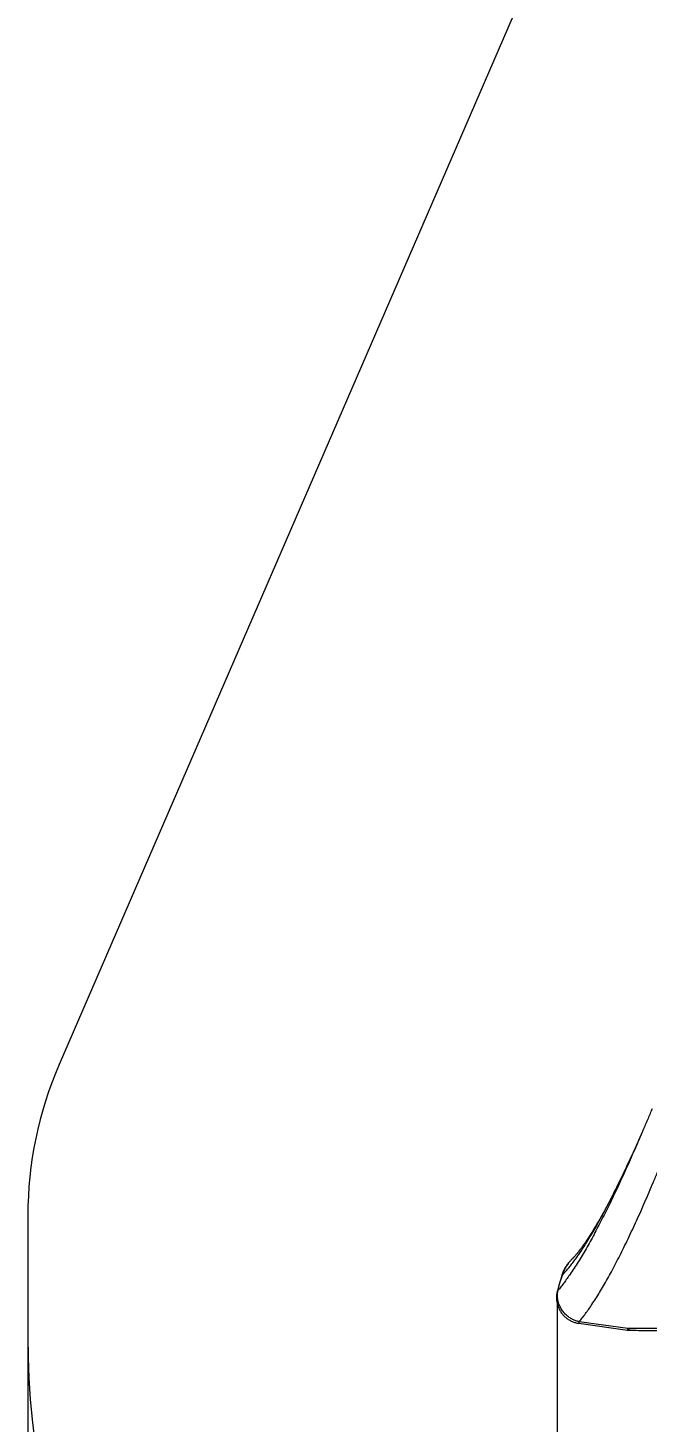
# Model space of a CAD drawing. Header units: millimetres. Extents: x -5550 to 7488, y -4093 to 4627.
# Drawn here: x -5550 to -3917, y -1116 to 2558 of the extents above; entities that cross this region are included whole.
import ezdxf

# ---------------------------------------------------------------- set-up
doc = ezdxf.new("R2010")
doc.units = ezdxf.units.MM
for name, color, linetype in [('DIKOM_ЗОНА', 80, 'Continuous'), ('DIKOM_ОБЪЕКТ', 7, 'Continuous'), ('DIKOM_РАЗМЕР_ЗОНА', 7, 'Continuous'), ('DIKOM_РАЗМЕР_ОБЪЕКТА', 7, 'Continuous')]:
    doc.layers.add(name, color=color, linetype=linetype)
doc.styles.add('style1', font='arial.ttf', dxfattribs={"width": 0.8})
doc.dimstyles.new('1-50', dxfattribs={"dimtxt": 300, "dimasz": 200, "dimexe": 100, "dimexo": 0, "dimgap": 100, "dimtad": 1, "dimtxsty": 'style1', "dimcen": 200, "dimclrd": 7, "dimclre": 7, "dimclrt": 7, "dimadec": 1, "dimazin": 2, "dimtfac": 1, "dimtmove": 0, "dimatfit": 2, "dimfxl": 0, "dimlwd": 25, "dimlwe": 18, "dimarcsym": 0})

# ---------------------------------------------------------------- blocks, each defined once
blk = doc.blocks.new('*D9')
at = {"layer": 'Defpoints', "color": 0, "transparency": 16777216}
for p in [(4228.7, -680.2), (-4154.7, -772.3), (4228.7, -2356)]:
    blk.add_point(p, dxfattribs=at)
at = {"layer": 'DIKOM_РАЗМЕР_ОБЪЕКТА', "color": 7, "lineweight": 18, "transparency": 16777216}
for p, q in [((4228.7, -680.2), (4228.7, -2456)), ((-4154.7, -772.3), (-4154.7, -2456))]:
    blk.add_line(p, q, dxfattribs=at)
at = {"layer": 'DIKOM_РАЗМЕР_ОБЪЕКТА', "color": 7, "lineweight": 25, "transparency": 16777216}
blk.add_line((-3954.7, -2356), (4028.7, -2356), dxfattribs=at)
at = {"layer": 'DIKOM_РАЗМЕР_ОБЪЕКТА', "color": 7, "transparency": 16777216}
for points in [[(-3954.7, -2322.7), (-3954.7, -2389.4), (-4154.7, -2356)], [(4028.7, -2322.7), (4028.7, -2389.4), (4228.7, -2356)]]:
    blk.add_solid(points, dxfattribs=at)
at = {"layer": 'DIKOM_РАЗМЕР_ОБЪЕКТА', "color": 7, "transparency": 16777216, "insert": (448.5, -2102.8), "char_height": 300, "attachment_point": 5, "style": 'style1'}
blk.add_mtext('8400', dxfattribs=at)
blk = doc.blocks.new('*D10')
at = {"layer": 'Defpoints', "color": 0, "transparency": 16777216}
for p in [(-5549.9, -890.4), (6203.8, -1659.5), (6203.8, -3992.5)]:
    blk.add_point(p, dxfattribs=at)
at = {"layer": 'DIKOM_РАЗМЕР_ЗОНА', "color": 7, "lineweight": 18, "transparency": 16777216}
for p, q in [((-5549.9, -890.4), (-5549.9, -4092.5)), ((6203.8, -1659.5), (6203.8, -4092.5))]:
    blk.add_line(p, q, dxfattribs=at)
at = {"layer": 'DIKOM_РАЗМЕР_ЗОНА', "color": 7, "lineweight": 25, "transparency": 16777216}
blk.add_line((-5349.9, -3992.5), (6003.8, -3992.5), dxfattribs=at)
at = {"layer": 'DIKOM_РАЗМЕР_ЗОНА', "color": 7, "transparency": 16777216}
for points in [[(-5349.9, -3959.2), (-5349.9, -4025.9), (-5549.9, -3992.5)], [(6003.8, -3959.2), (6003.8, -4025.9), (6203.8, -3992.5)]]:
    blk.add_solid(points, dxfattribs=at)
at = {"layer": 'DIKOM_РАЗМЕР_ЗОНА', "color": 7, "transparency": 16777216, "insert": (544, -3739.3), "char_height": 300, "attachment_point": 5, "style": 'style1'}
blk.add_mtext('11750', dxfattribs=at)

msp = doc.modelspace()

# ---------------------------------------------------------------- linework, layer by layer
at = {"layer": 'DIKOM_ЗОНА', "color": 3, "lineweight": 15}
msp.add_lwpolyline([(3766.776, 3627.068, 0.41421356), (2766.776, 4627.068), (-2731.551, 4627.068, 0.29898523), (-3649.192, 4024.479), (-5467.543, -174.175, 0.10253056), (-5549.902, -571.587), (-5549.902, -890.39, 0.41421356), (-3408.412, -3031.879), (5203.796, -3031.879, 0.41421356), (6203.796, -2031.879), (6203.796, 407.844, 0.41421356), (5203.796, 1407.844), (4766.776, 1407.844, -0.41421356), (3766.776, 2407.844)], format="xyb", close=True, dxfattribs=at)
at = {"layer": 'DIKOM_ОБЪЕКТ', "color": 7, "linetype": 'Continuous', "lineweight": 15}
for p, q in [((-3929.811, -350.723), (-3936.248, -365.717)), ((-4120.953, -692.662), (-4120.662, -692.354)), ((-4140.814, -728.483), (-4140.827, -728.523)), ((-4097.251, -855.744), (-3968.872, -873.635)), ((-3968.175, -869.469), (-4096.554, -851.579))]:
    msp.add_line(p, q, dxfattribs=at)
at = {"layer": 'DIKOM_ОБЪЕКТ', "color": 7, "linetype": 'Continuous', "lineweight": 15, "flags": 128}
for points in [[(-4152.639, -769.556), (-4147.061, -748.956), (-4140.827, -728.523), (-4140.827, -728.523)], [(-3962.133, -874.113), (-3962.343, -874.107), (-3963.548, -873.869), (-3964.742, -873.281), (-3965.917, -872.347), (-3967.064, -871.074), (-3968.175, -869.469)]]:
    msp.add_lwpolyline(points, dxfattribs=at)
at = {"layer": 'DIKOM_ОБЪЕКТ', "color": 7, "linetype": 'Continuous', "lineweight": 15}
for centre, radius, start, end in [((-4061.535, -748.928), 81.831, 136.560851, 165.509953), ((-4153.522, -772.21), 2.797, 71.6007, 100.534483), ((-4159.946, -843.117), 63.954, 348.61267, 352.396744), ((-4021.594, -862.676), 53.849, 348.257473, 352.751941), ((-3961.97, -824.113), 50, 262.066572, 269.801467)]:
    msp.add_arc(centre, radius, start, end, dxfattribs=at)
for points, knots in [([(-3904.331, -290.137), (-3904.977, -291.7), (-3907.574, -297.984), (-3912.083, -308.837), (-3917.857, -322.636), (-3923.614, -336.23), (-3927.608, -345.625), (-3929.686, -350.464), (-3929.852, -350.849)], [0, 0, 0, 0, 0.07569675, 0.30442591, 0.53085154, 0.75526963, 0.98052931, 1, 1, 1, 1]), ([(-3936.248, -365.717), (-3936.575, -366.478), (-3940.6, -375.859), (-3948.293, -393.469), (-3959.407, -418.721), (-3970.56, -443.68), (-3981.766, -468.362), (-3992.914, -492.484), (-4003.999, -516.004), (-4014.932, -538.703), (-4025.714, -560.575), (-4036.345, -581.626), (-4046.911, -602.011), (-4057.401, -621.693), (-4067.916, -640.838), (-4078.441, -659.358), (-4088.972, -677.205), (-4099.419, -694.238), (-4109.786, -710.468), (-4119.417, -724.916), (-4128.327, -737.766), (-4136.513, -749.075), (-4144.632, -759.776), (-4149.97, -766.296), (-4152.639, -769.556)], [0, 0, 0, 0, 0.00425841, 0.05245797, 0.10061814, 0.15017699, 0.19977906, 0.24939621, 0.29899909, 0.34855849, 0.39692394, 0.4453288, 0.49374746, 0.54215302, 0.59051924, 0.64025803, 0.69003543, 0.73983342, 0.78962555, 0.83937686, 0.87946442, 0.91955083, 0.95977586, 1, 1, 1, 1]), ([(-4096.554, -851.579), (-4093.791, -848.19), (-4088.266, -841.411), (-4079.857, -830.322), (-4071.365, -818.562), (-4062.307, -805.379), (-4052.689, -790.661), (-4042.497, -774.271), (-4032.212, -756.974), (-4021.838, -738.8), (-4011.273, -719.589), (-4000.513, -699.321), (-3989.561, -677.992), (-3978.52, -655.824), (-3967.402, -632.859), (-3956.316, -609.355), (-3945.27, -585.353), (-3934.263, -560.902), (-3923.192, -535.801), (-3912.06, -510.096), (-3900.765, -483.564), (-3889.291, -456.207), (-3877.643, -428.036), (-3865.951, -399.336), (-3854.238, -370.195), (-3846.431, -350.398), (-3842.529, -340.504)], [0, 0, 0, 0, 0.03600713, 0.07201413, 0.10813724, 0.14426049, 0.18642159, 0.22861768, 0.27082551, 0.31302148, 0.35518254, 0.39856774, 0.44199098, 0.48542707, 0.52885041, 0.57223537, 0.61437225, 0.65654416, 0.69872779, 0.74089969, 0.78303671, 0.82640372, 0.86980924, 0.91322767, 0.95663294, 1, 1, 1, 1]), ([(-3932.418, -356.831), (-3932.764, -357.634), (-3933.408, -359.132), (-3934.374, -361.37), (-3935.384, -363.703), (-3936.496, -366.265), (-3937.601, -368.804), (-3938.635, -371.169), (-3939.66, -373.508), (-3941.558, -377.825), (-3943.398, -381.977), (-3945, -385.571), (-3945.559, -386.821), (-3945.762, -387.275), (-3945.773, -387.305), (-3945.778, -387.321)], [0, 0, 0, 0, 0.07117046, 0.13280985, 0.19983209, 0.28120259, 0.36550109, 0.43207386, 0.49846615, 0.58200049, 0.83477007, 0.89634079, 0.92745498, 0.9626603, 1, 1, 1, 1]), ([(-4140.763, -728.452), (-4138.185, -725.619), (-4133.034, -719.956), (-4125.267, -711.056), (-4117.459, -701.646), (-4109.595, -691.555), (-4101.665, -680.566), (-4093.681, -668.831), (-4085.656, -656.644), (-4076.903, -642.893), (-4067.412, -627.446), (-4057.175, -610.149), (-4046.896, -592.153), (-4036.578, -573.471), (-4025.824, -553.388), (-4014.626, -531.854), (-4002.984, -508.823), (-3991.311, -485.111), (-3979.616, -460.769), (-3967.904, -435.814), (-3956.634, -411.361), (-3949.236, -394.966), (-3945.775, -387.294)], [0, 0, 0, 0, 0.04241492, 0.08476321, 0.12702682, 0.16921427, 0.21136816, 0.25351936, 0.29564368, 0.33772726, 0.3905594, 0.44329444, 0.49591687, 0.54841681, 0.60080987, 0.65918413, 0.71745391, 0.77560162, 0.83360825, 0.89146585, 0.94921914, 1, 1, 1, 1]), ([(-3944.48, -384.438), (-3945.496, -386.698), (-3947.656, -391.506), (-3951.147, -399.227), (-3953.943, -405.392), (-3955.585, -408.976), (-3955.912, -409.689)], [0, 0, 0, 0, 0.27071819, 0.57583486, 0.91549369, 1, 1, 1, 1]), ([(-3964.259, -427.824), (-3965.312, -430.088), (-3967.543, -434.889), (-3970.937, -442.13), (-3974.324, -449.309), (-3977.469, -455.93), (-3980.306, -461.866), (-3982.918, -467.297), (-3985.278, -472.179), (-3987.362, -476.466), (-3988.894, -479.607), (-3989.963, -481.79), (-3990.75, -483.394), (-3991.681, -485.29), (-3993.057, -488.083), (-3994.866, -491.742), (-3996.933, -495.899), (-3998.96, -499.957), (-4000.861, -503.742), (-4002.634, -507.256), (-4004.251, -510.446), (-4005.707, -513.307), (-4006.998, -515.834), (-4008.148, -518.08), (-4009.172, -520.072), (-4010.207, -522.08), (-4011.42, -524.427), (-4012.963, -527.403), (-4014.952, -531.218), (-4017.199, -535.502), (-4019.521, -539.896), (-4021.645, -543.89), (-4023.536, -547.424), (-4025.151, -550.426), (-4026.506, -552.931), (-4027.779, -555.277), (-4029.167, -557.822), (-4030.807, -560.817), (-4032.907, -564.628), (-4035.415, -569.141), (-4038.274, -574.236), (-4041.408, -579.761), (-4044.667, -585.433), (-4047.979, -591.121), (-4051.138, -596.48), (-4054.298, -601.769), (-4057.451, -606.979), (-4060.496, -611.943), (-4063.439, -616.677), (-4066.274, -621.179), (-4069.031, -625.501), (-4071.648, -629.549), (-4074.261, -633.545), (-4076.977, -637.641), (-4079.729, -641.733), (-4082.318, -645.527), (-4084.517, -648.707), (-4086.481, -651.516), (-4088.346, -654.149), (-4090.02, -656.471), (-4091.449, -658.42), (-4092.62, -659.994), (-4093.877, -661.656), (-4095.124, -663.274), (-4096.234, -664.689), (-4097.058, -665.727), (-4097.697, -666.525), (-4098.285, -667.255), (-4099.029, -668.17), (-4100.007, -669.361), (-4101.217, -670.814), (-4103.161, -673.115), (-4105.654, -675.993), (-4108.552, -679.246), (-4110.717, -681.624), (-4112.204, -683.24), (-4113.131, -684.242), (-4114.251, -685.446), (-4115.607, -686.894), (-4117.362, -688.758), (-4119.19, -690.687), (-4120.494, -692.052), (-4121.018, -692.6)], [0, 0, 0, 0, 0.01813054, 0.03845318, 0.05822262, 0.07625573, 0.09255163, 0.10710834, 0.12134547, 0.13339779, 0.14326399, 0.14805459, 0.15209011, 0.15710028, 0.16449248, 0.17636448, 0.1890729, 0.20104758, 0.2122888, 0.2227972, 0.23256052, 0.24106416, 0.24873864, 0.25558494, 0.2616035, 0.26703411, 0.27409248, 0.28331616, 0.29470247, 0.30978255, 0.32373227, 0.33655341, 0.348173, 0.35799041, 0.36587658, 0.37279374, 0.38118898, 0.39118235, 0.40277184, 0.41964481, 0.43722444, 0.4554809, 0.4776496, 0.49778953, 0.51731332, 0.53691229, 0.55731306, 0.57705442, 0.59491103, 0.6136255, 0.63166638, 0.64837665, 0.66445452, 0.68258119, 0.70170045, 0.71884854, 0.73408463, 0.74588682, 0.75904276, 0.77366716, 0.7824453, 0.79125287, 0.8008321, 0.81215162, 0.82075821, 0.82733582, 0.83189997, 0.8360997, 0.84116586, 0.84910758, 0.85852878, 0.86875644, 0.8934707, 0.91571064, 0.9357672, 0.94137454, 0.94747496, 0.95503879, 0.96407414, 0.97458066, 0.98978218, 1, 1, 1, 1]), ([(-4123.643, -695.544), (-4124.591, -696.654), (-4126.723, -699.15), (-4129.703, -703.224), (-4132.587, -707.653), (-4135.16, -712.159), (-4137.488, -716.787), (-4139.588, -721.61), (-4141.056, -725.393), (-4141.77, -727.585), (-4141.931, -728.08)], [0, 0, 0, 0, 0.11660077, 0.26202516, 0.40262121, 0.53847407, 0.67615822, 0.81596421, 0.95841598, 1, 1, 1, 1]), ([(-4120.695, -692.322), (-4121.486, -693.123), (-4122.426, -694.075), (-4123.278, -695.105), (-4123.413, -695.268)], [0, 0, 0, 0, 0.84167719, 1, 1, 1, 1]), ([(-4141.962, -728.369), (-4143.359, -732.801), (-4146.24, -741.941), (-4150.185, -755.463), (-4152.806, -764.733), (-4153.949, -769.285), (-4153.996, -769.47)], [0, 0, 0, 0, 0.32546477, 0.67120236, 0.98665472, 1, 1, 1, 1]), ([(-4141.913, -728.384), (-4141.95, -728.353), (-4142.05, -728.268), (-4141.616, -728.323), (-4141.081, -728.43), (-4140.814, -728.483)], [0, 0, 0, 0, 0.22613081, 0.61306517, 1, 1, 1, 1]), ([(-4140.814, -728.483), (-4140.802, -728.481), (-4140.787, -728.478), (-4140.767, -728.457), (-4140.763, -728.452)], [0, 0, 0, 0, 0.77854218, 1, 1, 1, 1]), ([(-4154.008, -769.469), (-4154.323, -770.728), (-4155.027, -773.546), (-4155.745, -778.012), (-4156.229, -782.834), (-4156.379, -787.696), (-4156.199, -792.551), (-4155.69, -797.331), (-4154.864, -802.025), (-4153.728, -806.637), (-4152.271, -811.186), (-4150.501, -815.633), (-4148.446, -819.897), (-4146.129, -823.962), (-4143.562, -827.834), (-4140.721, -831.544), (-4137.612, -835.073), (-4134.287, -838.356), (-4130.782, -841.368), (-4127.112, -844.116), (-4123.248, -846.624), (-4119.187, -848.884), (-4114.996, -850.855), (-4110.71, -852.523), (-4106.347, -853.906), (-4101.868, -854.968), (-4098.82, -855.577), (-4097.262, -855.741), (-4097.246, -855.743)], [0, 0, 0, 0, 0.03332952, 0.0746016, 0.11610064, 0.15777182, 0.19949464, 0.24083724, 0.28118709, 0.32186536, 0.36278273, 0.40382656, 0.44473529, 0.48430893, 0.52396229, 0.56399128, 0.60428852, 0.64470987, 0.68394221, 0.72296565, 0.76240931, 0.80223088, 0.84227725, 0.88131894, 0.92032236, 0.95975349, 0.99959139, 1, 1, 1, 1]), ([(-4096.554, -851.579), (-4099.458, -850.846), (-4105.318, -849.366), (-4112.536, -846.246), (-4118.317, -843.094), (-4122.789, -840.21), (-4127.076, -836.98), (-4131.221, -833.35), (-4135.145, -829.349), (-4138.84, -824.945), (-4142.199, -820.228), (-4145.228, -815.164), (-4147.851, -809.823), (-4150.06, -804.18), (-4151.787, -798.334), (-4152.977, -792.463), (-4153.644, -786.678), (-4153.819, -780.97), (-4153.542, -775.235), (-4152.94, -771.449), (-4152.639, -769.556)], [0, 0, 0, 0, 0.08174016, 0.16491375, 0.21240358, 0.2598913, 0.30853231, 0.35717191, 0.4084089, 0.45964575, 0.51233565, 0.56502429, 0.61959666, 0.67416708, 0.73047904, 0.78679288, 0.83933574, 0.891882, 0.94594009, 1, 1, 1, 1]), ([(-2863.572, -1023.402), (-2875.019, -1020.107), (-2897.913, -1013.516), (-2932.575, -1003.763), (-2967.515, -994.141), (-3002.755, -984.694), (-3038.285, -975.456), (-3074.097, -966.461), (-3110.187, -957.747), (-3146.546, -949.345), (-3183.111, -941.291), (-3219.869, -933.614), (-3256.807, -926.342), (-3293.91, -919.491), (-3331.15, -913.077), (-3368.986, -907.037), (-3407.405, -901.41), (-3446.387, -896.216), (-3485.419, -891.525), (-3526.314, -887.138), (-3569.056, -883.144), (-3613.609, -879.605), (-3658.088, -876.659), (-3702.439, -874.276), (-3746.899, -872.411), (-3791.441, -871.041), (-3836.043, -870.11), (-3880.393, -869.575), (-3924.482, -869.356), (-3953.613, -869.432), (-3968.175, -869.469)], [0, 0, 0, 0, 0.03297282, 0.06594851, 0.09892091, 0.13202007, 0.16512293, 0.19822157, 0.2314413, 0.26467009, 0.29789811, 0.33111693, 0.36434192, 0.39757668, 0.43081123, 0.46403579, 0.49854554, 0.53306699, 0.56758848, 0.60209839, 0.64150128, 0.68092752, 0.72036304, 0.7597923, 0.79919755, 0.83934333, 0.87950827, 0.91968179, 0.95985075, 1, 1, 1, 1]), ([(-3962.134, -874.118), (-3960.867, -874.121), (-3951.507, -874.144), (-3934.077, -874.246), (-3909.957, -874.439), (-3885.992, -874.719), (-3862.161, -875.088), (-3838.416, -875.554), (-3814.807, -876.121), (-3791.327, -876.794), (-3767.974, -877.577), (-3744.745, -878.474), (-3721.638, -879.492), (-3698.648, -880.632), (-3675.773, -881.898), (-3653.01, -883.296), (-3630.353, -884.828), (-3607.801, -886.497), (-3585.349, -888.308), (-3563.023, -890.26), (-3540.787, -892.357), (-3518.61, -894.599), (-3496.438, -896.994), (-3474.299, -899.539), (-3452.228, -902.231), (-3430.257, -905.067), (-3408.389, -908.047), (-3386.562, -911.181), (-3364.734, -914.47), (-3342.883, -917.919), (-3321.035, -921.522), (-3299.19, -925.28), (-3277.345, -929.191), (-3255.497, -933.255), (-3233.716, -937.459), (-3211.976, -941.811), (-3190.226, -946.31), (-3168.351, -950.979), (-3146.342, -955.817), (-3124.212, -960.817), (-3101.974, -965.974), (-3079.645, -971.281), (-3057.24, -976.731), (-3034.778, -982.313), (-3012.277, -988.022), (-2989.757, -993.845), (-2967.238, -999.774), (-2944.737, -1005.797), (-2922.16, -1011.938), (-2899.404, -1018.209), (-2882.275, -1022.97), (-2872.762, -1025.647), (-2870.897, -1026.172)], [0, 0, 0, 0, 0.00353906, 0.02615609, 0.04846274, 0.07045563, 0.09239441, 0.11413193, 0.13568833, 0.15707056, 0.17828533, 0.19933977, 0.22024116, 0.24099701, 0.26161517, 0.28210331, 0.30246946, 0.32272139, 0.34286711, 0.36291635, 0.38279165, 0.40266889, 0.42255365, 0.44241248, 0.46221806, 0.48194566, 0.50157174, 0.52115244, 0.54083332, 0.56053644, 0.58026822, 0.60003478, 0.61984251, 0.63969761, 0.65960442, 0.67937291, 0.69927901, 0.71937935, 0.73966613, 0.76013112, 0.78076491, 0.80155678, 0.82249495, 0.84356677, 0.86475795, 0.88605384, 0.90743785, 0.92889301, 0.9504132, 0.9722987, 0.99456773, 1, 1, 1, 1])]:
    msp.add_open_spline(points, degree=3, knots=knots, dxfattribs=at)

# ---------------------------------------------------------------- dimensions: what is measured, and where the dimension line sits
at = {"layer": 'DIKOM_РАЗМЕР_ЗОНА'}
dim = msp.add_linear_dim(base=(6203.796, -3992.519), p1=(-5549.902, -890.39), p2=(6203.796, -1659.511), text='11750', dimstyle='1-50', dxfattribs=at)
dim.commit()
dim.dimension.update_dxf_attribs({"geometry": '*D10', "text_midpoint": (544.028, -3992.519), "dimtype": 160})
at = {"layer": 'DIKOM_РАЗМЕР_ОБЪЕКТА'}
dim = msp.add_linear_dim(base=(4228.737, -2356.019), p1=(-4154.693, -772.294), p2=(4228.737, -680.156), text='8400', dimstyle='1-50', dxfattribs=at)
dim.commit()
dim.dimension.update_dxf_attribs({"geometry": '*D9', "text_midpoint": (448.528, -2356.019), "dimtype": 160})

doc.saveas('drawing.dxf')
